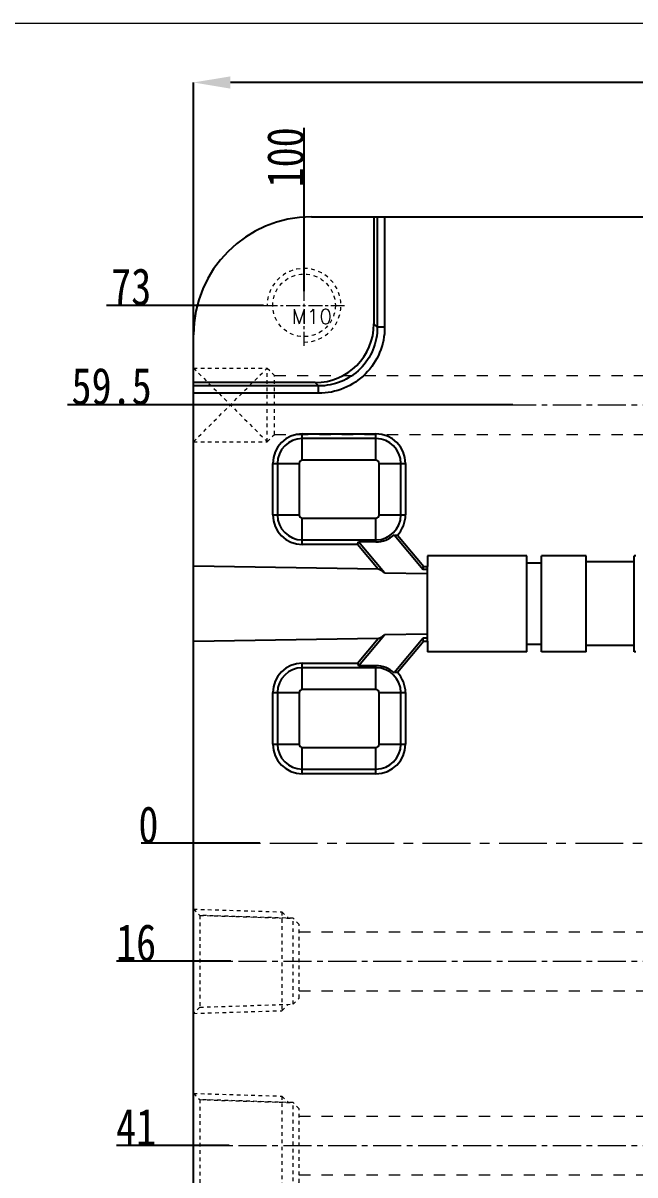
# Model space of a CAD drawing. Header units: millimetres. Extents: x 583 to 1942, y -5112 to 253.
# Drawn here: x 1092.8 to 1175.8, y -2072.2 to -1915.9 of the extents above; entities that cross this region are included whole.
import ezdxf

# ---------------------------------------------------------------- set-up
doc = ezdxf.new("R2010")
doc.units = ezdxf.units.MM
doc.header["$LTSCALE"] = 16.335
doc.header["$PDMODE"] = 3
doc.header["$PDSIZE"] = 0.3125
doc.linetypes.add('CENTER', pattern=[0.6, 0.375, -0.075, 0.075, -0.075])
doc.linetypes.add('HIDDEN', pattern=[0.2, 0.1, -0.1])
doc.layers.get('0').update_dxf_attribs({"linetype": 'CONTINUOUS'})
doc.layers.get('Defpoints').update_dxf_attribs({"linetype": 'CONTINUOUS'})
for name, color, linetype, lineweight in [('center', 1, 'CENTER', 9), ('cool', 153, 'HIDDEN', 9), ('epin', 13, 'CONTINUOUS', 9), ('screw', 33, 'CONTINUOUS', 13)]:
    doc.layers.add(name, color=color, linetype=linetype, lineweight=lineweight)
doc.layers.add('DEFAULT_2', color=8, linetype='HIDDEN')
doc.styles.get("Standard").update_dxf_attribs({"font": 'txt', "width": 0.8})
doc.styles.add('TXT', font='txt.shx', dxfattribs={"bigfont": 'gbcbig.shx'})
doc.dimstyles.new('副本 11', dxfattribs={"dimtxt": 2.5, "dimasz": 2.5, "dimexe": 1.25, "dimexo": 0.625, "dimtad": 1, "dimdsep": 46, "dimtxsty": 'Standard', "dimcen": 2.5, "dimadec": 0, "dimazin": 0, "dimtfac": 1, "dimtmove": 0, "dimatfit": 3, "dimfxl": 0, "dimarcsym": 0})

# ---------------------------------------------------------------- blocks, each defined once
blk = doc.blocks.new('cool_jt_f12')
at = {"layer": 'cool', "ltscale": 0.3}
for p, q in [((0, 7.0785), (0.856, 6.2225)), ((0, 7.0785), (12, 6.7035)), ((12, 6.7035), (12.856, 5.8475)), ((12, 6.7035), (12, -6.7035)), ((0.856, 6.2225), (0.856, -6.2225)), ((13.5, 5.827375), (0.856, 6.2225)), ((0.856, 6.2225), (13.5, 5.827375)), ((14.327375, 5), (13.5, 5.827375)), ((13.5, -5.827375), (13.5, 5.827375)), ((14.327375, -5), (14.327375, 5)), ((0.856, -6.2225), (0, -7.0785)), ((0.856, -6.2225), (13.5, -5.827375)), ((12, -6.7035), (12.856, -5.8475)), ((13.5, -5.827375), (14.327375, -5)), ((0, -7.0785), (12, -6.7035))]:
    blk.add_line(p, q, dxfattribs=at)
blk = doc.blocks.new('8')
at = {"layer": 'cool', "ltscale": 0.932966}
for p, q in [((867.02, 868.75), (1068.36, 868.75)), ((867.02, 860.75), (1068.36, 860.75))]:
    blk.add_line(p, q, dxfattribs=at)
at = {"layer": 'cool', "color": 1, "linetype": 'CENTER', "ltscale": 0.621977}
blk.add_line((852.69, 864.75), (1082.69, 864.75), dxfattribs=at)
at = {"layer": 'cool', "color": 0, "ltscale": 0.932966}
blk.add_blockref('cool_jt_f12', (852.69, 864.75), dxfattribs=at)
blk = doc.blocks.new('cool_jt_g12')
at = {"layer": 'cool', "ltscale": 0.3}
for p, q in [((0, 5), (10, 5)), ((0, -5), (10, 5)), ((0, 5), (10, -5)), ((10, -5), (10, 5)), ((10, 5), (11, 4)), ((11, -4), (11, 4)), ((10, -5), (11, -4)), ((0, -5), (10, -5))]:
    blk.add_line(p, q, dxfattribs=at)
blk = doc.blocks.new('9')
at = {"layer": 'cool', "ltscale": 0.932966}
for p, q in [((1213.69, 969.25), (1282.69, 969.25)), ((1213.69, 961.25), (1282.69, 961.25)), ((1217.02, 893.75), (1282.69, 893.75)), ((1217.02, 885.75), (1282.69, 885.75))]:
    blk.add_line(p, q, dxfattribs=at)
at = {"layer": 'cool', "color": 1, "linetype": 'CENTER', "ltscale": 0.621977}
for p, q in [((1202.69, 965.25), (1432.69, 965.25)), ((1202.69, 889.75), (1286.69, 889.75))]:
    blk.add_line(p, q, dxfattribs=at)
at = {"layer": 'cool', "color": 0, "ltscale": 0.932966}
for name, p in [('cool_jt_g12', (1202.69, 965.25)), ('cool_jt_f12', (1202.69, 889.75))]:
    blk.add_blockref(name, p, dxfattribs=at)
blk = doc.blocks.new('screw_m10_g')
at = {"layer": 'screw', "color": 1, "linetype": 'CENTER', "ltscale": 0.310989}
for p, q in [((0, -5.5), (0, 5.5)), ((-5.5, 0), (5.5, 0))]:
    blk.add_line(p, q, dxfattribs=at)
at = {"layer": 'screw', "linetype": 'HIDDEN', "ltscale": 0.310989}
blk.add_circle((0, 0), 4.25, dxfattribs=at)
at = {"layer": 'screw', "color": 92, "linetype": 'HIDDEN', "ltscale": 0.310989}
blk.add_arc((0, 0), 5, 270, 180, dxfattribs=at)
at = {"layer": 'screw', "color": 6, "style": 'TXT'}
blk.add_text('M10', height=2, dxfattribs=at).set_placement((-1.7, -2.5))
blk = doc.blocks.new('*D125')
at = {"layer": 'Defpoints', "color": 0}
for p in [(1115.91, -1923.95), (1115.91, -1972.69), (1345.91, -1977.54)]:
    blk.add_point(p, dxfattribs=at)
at = {"layer": 'epin', "color": 4, "lineweight": -2}
for p, q in [((1115.91, -1972.69), (1115.91, -1923.95)), ((1340.91, -1923.95), (1120.91, -1923.95)), ((1345.91, -1977.54), (1345.91, -1923.95))]:
    blk.add_line(p, q, dxfattribs=at)
at = {"layer": 'epin', "color": 4}
for points in [[(1120.91, -1923.12), (1120.91, -1924.78), (1115.91, -1923.95)], [(1340.91, -1923.12), (1340.91, -1924.78), (1345.91, -1923.95)]]:
    blk.add_solid(points, dxfattribs=at)
at = {"layer": 'epin', "color": 6, "insert": (1227.98, -1921.45), "char_height": 5, "attachment_point": 5}
blk.add_mtext('230', dxfattribs=at)
blk = doc.blocks.new('*D187')
at = {"layer": 'Defpoints', "color": 0}
for p in [(1110.79, -2027.19), (1124.89, -2027.19), (1230.91, -2027.19)]:
    blk.add_point(p, dxfattribs=at)
at = {"layer": 'epin', "color": 4, "lineweight": -2}
blk.add_line((1124.89, -2027.19), (1108.79, -2027.19), dxfattribs=at)
at = {"layer": 'epin', "color": 6, "insert": (1109.79, -2024.69), "char_height": 5, "attachment_point": 5}
blk.add_mtext('0', dxfattribs=at)
blk = doc.blocks.new('*D188')
at = {"layer": 'Defpoints', "color": 0}
for p in [(1230.91, -2027.19), (1110.79, -2043.19), (1120.97, -2043.19)]:
    blk.add_point(p, dxfattribs=at)
at = {"layer": 'epin', "color": 4, "lineweight": -2}
blk.add_line((1120.97, -2043.19), (1105.45, -2043.19), dxfattribs=at)
at = {"layer": 'epin', "color": 6, "insert": (1108.12, -2040.69), "char_height": 5, "attachment_point": 5}
blk.add_mtext('16', dxfattribs=at)
blk = doc.blocks.new('*D189')
at = {"layer": 'Defpoints', "color": 0}
for p in [(1230.91, -2027.19), (1110.79, -2068.19), (1120.76, -2068.19)]:
    blk.add_point(p, dxfattribs=at)
at = {"layer": 'epin', "color": 4, "lineweight": -2}
blk.add_line((1120.76, -2068.19), (1105.45, -2068.19), dxfattribs=at)
at = {"layer": 'epin', "color": 6, "insert": (1108.12, -2065.69), "char_height": 5, "attachment_point": 5}
blk.add_mtext('41', dxfattribs=at)
blk = doc.blocks.new('*D190')
at = {"layer": 'Defpoints', "color": 0}
for p in [(1230.91, -2027.19), (1110.79, -2100.19), (1124.89, -2100.19)]:
    blk.add_point(p, dxfattribs=at)
at = {"layer": 'epin', "color": 4, "lineweight": -2}
blk.add_line((1124.89, -2100.19), (1104.12, -2100.19), dxfattribs=at)
at = {"layer": 'epin', "color": 6, "insert": (1107.45, -2097.69), "char_height": 5, "attachment_point": 5}
blk.add_mtext('73', dxfattribs=at)
blk = doc.blocks.new('*D191')
at = {"layer": 'Defpoints', "color": 0}
for p in [(1110.79, -1967.69), (1159.22, -1967.69), (1230.91, -2027.19)]:
    blk.add_point(p, dxfattribs=at)
at = {"layer": 'epin', "color": 4, "lineweight": -2}
blk.add_line((1159.22, -1967.69), (1098.79, -1967.69), dxfattribs=at)
at = {"layer": 'epin', "color": 6, "insert": (1104.79, -1965.19), "char_height": 5, "attachment_point": 5}
blk.add_mtext('59.5', dxfattribs=at)
blk = doc.blocks.new('*D192')
at = {"layer": 'Defpoints', "color": 0}
for p in [(1110.79, -1954.19), (1125.41, -1954.19), (1230.91, -2027.19)]:
    blk.add_point(p, dxfattribs=at)
at = {"layer": 'epin', "color": 4, "lineweight": -2}
blk.add_line((1125.41, -1954.19), (1104.12, -1954.19), dxfattribs=at)
at = {"layer": 'epin', "color": 6, "insert": (1107.45, -1951.69), "char_height": 5, "attachment_point": 5}
blk.add_mtext('73', dxfattribs=at)
blk = doc.blocks.new('*D194')
at = {"layer": 'Defpoints', "color": 0}
for p in [(1130.91, -1938.11), (1130.91, -1952.26), (1230.91, -2027.19)]:
    blk.add_point(p, dxfattribs=at)
at = {"layer": 'epin', "color": 4, "lineweight": -2}
blk.add_line((1130.91, -1952.26), (1130.91, -1930.11), dxfattribs=at)
at = {"layer": 'epin', "color": 6, "insert": (1128.41, -1934.11), "char_height": 5, "attachment_point": 5, "rotation": 90}
blk.add_mtext('100', dxfattribs=at)
blk = doc.blocks.new('*D195')
at = {"layer": 'Defpoints', "color": 0}
for p in [(1230.91, -2027.19), (1130.91, -2100.19), (1130.91, -2114.84)]:
    blk.add_point(p, dxfattribs=at)
at = {"layer": 'epin', "color": 4, "lineweight": -2}
blk.add_line((1130.91, -2100.19), (1130.91, -2122.84), dxfattribs=at)
at = {"layer": 'epin', "color": 6, "insert": (1128.41, -2118.84), "char_height": 5, "attachment_point": 5, "rotation": 90}
blk.add_mtext('100', dxfattribs=at)

msp = doc.modelspace()

# ---------------------------------------------------------------- linework, layer by layer
at = {"color": 7, "linetype": 'Continuous'}
for p, q in [((1131.908, -1942.189), (1329.908, -1942.189)), ((1140.386, -1942.189), (1140.386, -1956.697)), ((1140.848, -1942.189), (1140.848, -1957.16)), ((1141.844, -1942.189), (1141.844, -1957.16)), ((1140.386, -1956.697), (1140.848, -1957.16)), ((1115.908, -2096.189), (1115.908, -1958.189)), ((1141.844, -1957.16), (1140.848, -1957.16)), ((1132.416, -1964.667), (1115.908, -1964.667)), ((1132.416, -1964.667), (1132.879, -1965.129)), ((1132.879, -1965.129), (1115.908, -1965.129)), ((1132.879, -1966.126), (1115.908, -1966.126)), ((1132.879, -1966.126), (1132.879, -1965.129)), ((1130.668, -1975.212), (1130.668, -1971.637)), ((1130.668, -1971.637), (1140.668, -1971.637)), ((1140.668, -1972.258), (1130.668, -1972.258)), ((1140.668, -1975.212), (1140.668, -1971.637)), ((1126.668, -1982.637), (1126.668, -1975.637)), ((1126.668, -1975.637), (1130.243, -1975.637)), ((1127.288, -1975.637), (1127.288, -1982.637)), ((1130.243, -1975.637), (1130.243, -1982.637)), ((1140.668, -1975.212), (1130.668, -1975.212)), ((1141.092, -1982.637), (1141.092, -1975.637)), ((1141.092, -1975.637), (1144.668, -1975.637)), ((1144.047, -1982.637), (1144.047, -1975.637)), ((1144.668, -1975.637), (1144.668, -1982.637)), ((1126.668, -1982.637), (1130.243, -1982.637)), ((1130.668, -1986.637), (1130.668, -1983.062)), ((1130.668, -1983.062), (1140.668, -1983.062)), ((1140.668, -1986.284), (1140.668, -1983.062)), ((1141.092, -1982.637), (1144.668, -1982.637)), ((1130.668, -1986.016), (1140.668, -1986.016)), ((1138.14, -1986.637), (1130.668, -1986.637)), ((1138.14, -1986.637), (1138.305, -1986.284)), ((1140.962, -1989.999), (1138.14, -1986.637)), ((1141.812, -1990.464), (1138.305, -1986.284)), ((1140.668, -1986.284), (1138.305, -1986.284)), ((1143.118, -1985.339), (1147.052, -1990.027)), ((1143.597, -1985.361), (1147.168, -1989.616)), ((1147.668, -1988.157), (1147.668, -1989.616)), ((1161.135, -1988.157), (1147.668, -1988.157)), ((1161.135, -2001.222), (1161.135, -1988.157)), ((1163.145, -2001.222), (1163.145, -1988.157)), ((1169.175, -1988.157), (1163.145, -1988.157)), ((1169.175, -2001.222), (1169.175, -1988.157)), ((1175.707, -2001.222), (1175.707, -1988.157)), ((1175.908, -1988.157), (1175.707, -1988.157)), ((1140.962, -1989.999), (1115.908, -1989.562)), ((1147.168, -1989.616), (1147.668, -1989.616)), ((1147.668, -1999.659), (1147.668, -1989.719)), ((1163.145, -1989.162), (1161.135, -1989.162)), ((1175.707, -1989.011), (1169.175, -1989.011)), ((1141.812, -1990.464), (1147.668, -1990.577)), ((1147.668, -1990.027), (1147.052, -1990.027)), ((1138.305, -2003.094), (1141.812, -1998.915)), ((1147.668, -1998.801), (1141.812, -1998.915)), ((1140.962, -1999.379), (1115.908, -1999.816)), ((1138.14, -2002.741), (1140.962, -1999.379)), ((1147.052, -1999.351), (1143.118, -2004.04)), ((1147.168, -1999.762), (1143.597, -2004.017)), ((1147.668, -1999.351), (1147.052, -1999.351)), ((1147.168, -1999.762), (1147.668, -1999.762)), ((1147.668, -1999.762), (1147.668, -2001.222)), ((1163.145, -2000.217), (1161.135, -2000.217)), ((1175.707, -2000.367), (1169.175, -2000.367)), ((1161.135, -2001.222), (1147.668, -2001.222)), ((1169.175, -2001.222), (1163.145, -2001.222)), ((1175.908, -2001.222), (1175.707, -2001.222)), ((1130.668, -2006.317), (1130.668, -2002.741)), ((1130.668, -2002.741), (1138.14, -2002.741)), ((1140.668, -2003.362), (1130.668, -2003.362)), ((1138.14, -2002.741), (1138.305, -2003.094)), ((1140.668, -2003.094), (1138.305, -2003.094)), ((1140.668, -2006.317), (1140.668, -2003.094)), ((1126.668, -2013.741), (1126.668, -2006.741)), ((1126.668, -2006.741), (1130.243, -2006.741)), ((1127.288, -2006.741), (1127.288, -2013.741)), ((1130.243, -2006.741), (1130.243, -2013.741)), ((1140.668, -2006.317), (1130.668, -2006.317)), ((1141.092, -2013.741), (1141.092, -2006.741)), ((1141.092, -2006.741), (1144.668, -2006.741)), ((1144.047, -2013.741), (1144.047, -2006.741)), ((1144.668, -2006.741), (1144.668, -2013.741)), ((1126.668, -2013.741), (1130.243, -2013.741)), ((1130.668, -2017.741), (1130.668, -2014.166)), ((1130.668, -2014.166), (1140.668, -2014.166)), ((1140.668, -2017.741), (1140.668, -2014.166)), ((1141.092, -2013.741), (1144.668, -2013.741)), ((1130.668, -2017.121), (1140.668, -2017.121)), ((1140.668, -2017.741), (1130.668, -2017.741))]:
    msp.add_line(p, q, dxfattribs=at)
for centre, radius, start, end in [((1131.908, -1958.189), 16, 90, 180), ((1130.668, -1975.637), 4, 90, 180), ((1130.668, -1975.637), 3.379, 90, 180), ((1140.668, -1975.637), 4, 0, 90), ((1140.668, -1975.637), 3.379, 0, 90), ((1130.668, -1975.637), 0.425, 90, 180), ((1140.668, -1975.637), 0.425, 0, 90), ((1130.668, -1982.637), 4, 180, 270), ((1130.668, -1982.637), 3.379, 180, 270), ((1130.668, -1982.637), 0.425, 180, 270), ((1140.668, -1982.637), 3.379, 270, 0), ((1140.668, -1982.637), 0.425, 270, 0), ((1140.668, -1982.637), 4, 317.0801, 0), ((1140.668, -1982.637), 3.647, 270, 312.20566), ((1143.878, -1974.091), 11.274, 266.13108, 268.56803), ((1130.668, -2006.741), 4, 90, 180), ((1130.668, -2006.741), 3.379, 90, 180), ((1140.668, -2006.741), 3.647, 47.79434, 90), ((1140.668, -2006.741), 3.379, 0, 90), ((1143.878, -2015.288), 11.274, 91.43197, 93.86892), ((1140.668, -2006.741), 4, 0, 42.9199), ((1130.668, -2006.741), 0.425, 90, 180), ((1140.668, -2006.741), 0.425, 0, 90), ((1130.668, -2013.741), 4, 180, 270), ((1130.668, -2013.741), 3.379, 180, 270), ((1130.668, -2013.741), 0.425, 180, 270), ((1140.668, -2013.741), 4, 270, 0), ((1140.668, -2013.741), 3.379, 270, 0), ((1140.668, -2013.741), 0.425, 270, 0)]:
    msp.add_arc(centre, radius, start, end, dxfattribs=at)
for centre, major_axis, ratio, start_param, end_param in [((1132.355, -1956.636), (-5.7, 5.7), 0.9924325, 2.3599926, 3.9231927), ((1151.424, -1994.689), (-4.362, 5.039), 0.1333301, 6.1682743, 6.5735406), ((1144.836, -1994.622), (-3.975, 4.592), 0.1333154, -0.5669537, -0.1189766), ((1144.836, -1994.757), (3.975, 4.592), 0.1333154, -3.022616, -2.574639), ((1151.424, -1994.689), (4.362, 5.039), 0.1333301, -3.4319479, -3.0266817)]:
    msp.add_ellipse(centre, major_axis=major_axis, ratio=ratio, start_param=start_param, end_param=end_param, dxfattribs=at)
for points, knots in [([(1140.848, -1957.16), (1140.849, -1958.197), (1140.439, -1960.295), (1138.668, -1962.949), (1136.014, -1964.721), (1133.916, -1965.13), (1132.879, -1965.129)], [0, 0, 0, 0, 0.2499997, 0.49997, 0.7499616, 1, 1, 1, 1]), ([(1141.844, -1957.16), (1141.844, -1958.326), (1141.381, -1960.685), (1139.388, -1963.668), (1136.404, -1965.662), (1134.045, -1966.126), (1132.879, -1966.126)], [0, 0, 0, 0, 0.2500014, 0.4999701, 0.7499599, 1, 1, 1, 1])]:
    msp.add_open_spline(points, degree=3, knots=knots, dxfattribs=at)
at = {"layer": 'center', "color": 1, "linetype": 'CENTER', "ltscale": 1.057361}
msp.add_line((1115.908, -2027.189), (1345.908, -2027.189), dxfattribs=at)
at = {"layer": 'DEFAULT_2', "color": 8, "linetype": 'HIDDEN'}
for p, q in [((1147.668, -1989.719), (1147.668, -1989.616)), ((1147.668, -1999.762), (1147.668, -1999.659))]:
    msp.add_line(p, q, dxfattribs=at)
at = {"layer": 'epin', "color": 0}
msp.add_lwpolyline([(1009.74, -1915.884), (1385.098, -1915.884), (1385.098, -2151.806), (1009.74, -2151.806)], close=True, dxfattribs=at)

# ---------------------------------------------------------------- block references
for name, p in [('9', (-86.782, -2932.944)), ('8', (263.218, -2932.944))]:
    msp.add_blockref(name, p, dxfattribs=at)
at = {"layer": 'screw'}
msp.add_blockref('screw_m10_g', (1130.908, -1954.189), dxfattribs=at)

# ---------------------------------------------------------------- dimensions: what is measured, and where the dimension line sits
at = {"layer": 'epin', "color": 0}
dim = msp.add_linear_dim(base=(1115.908, -1923.949), p1=(1345.908, -1977.538), p2=(1115.908, -1972.689), dimstyle='副本 11', override={"dimtxt": 5, "dimasz": 5, "dimexe": 0, "dimexo": 0, "dimgap": 0, "dimcen": 0, "dimclrd": 4, "dimclre": 4, "dimclrt": 6, "dimtofl": 0}, dxfattribs=at)
dim.commit()
dim.dimension.update_dxf_attribs({"geometry": '*D125', "text_midpoint": (1227.985, -1923.949), "dimtype": 160})
for feature_location, offset, dtype, origin, picture, middle in [((1130.908, -1952.262), (0, 14.15), 1, (1230.908, -2027.189), '*D194', (1128.408, -1934.112)), ((1125.408, -1954.189), (-14.62, 0), 0, (1230.908, -2027.189), '*D192', (1107.455, -1951.689)), ((1159.222, -1967.689), (-48.434, 0), 0, (1230.908, -2027.189), '*D191', (1104.788, -1965.189)), ((1124.894572921, -2027.189231686), (-14.106362344, 0), 0, (1230.908016764, -2027.189231686), '*D187', (1109.788210577, -2024.689231686)), ((1124.895, -2100.189), (-14.106, 0), 0, (1230.908, -2027.189), '*D190', (1107.455, -2097.689)), ((1120.97, -2043.189), (-10.181, 0), 0, (1230.908, -2027.189), '*D188', (1108.122, -2040.689)), ((1120.761, -2068.189), (-9.972, 0), 0, (1230.908, -2027.189), '*D189', (1108.122, -2065.689)), ((1130.908, -2100.189), (0, -14.648), 1, (1230.908, -2027.189), '*D195', (1128.408, -2118.837))]:
    dim = msp.add_ordinate_dim(feature_location=feature_location, offset=offset, dtype=dtype, origin=origin, dimstyle='副本 11', override={"dimtxt": 5, "dimasz": 5, "dimexe": 0, "dimexo": 0, "dimgap": 0, "dimcen": 0, "dimclrd": 4, "dimclre": 4, "dimclrt": 6, "dimtofl": 0}, dxfattribs=at)
    dim.commit()
    dim.dimension.update_dxf_attribs({"geometry": picture, "text_midpoint": middle})

doc.saveas('drawing.dxf')
